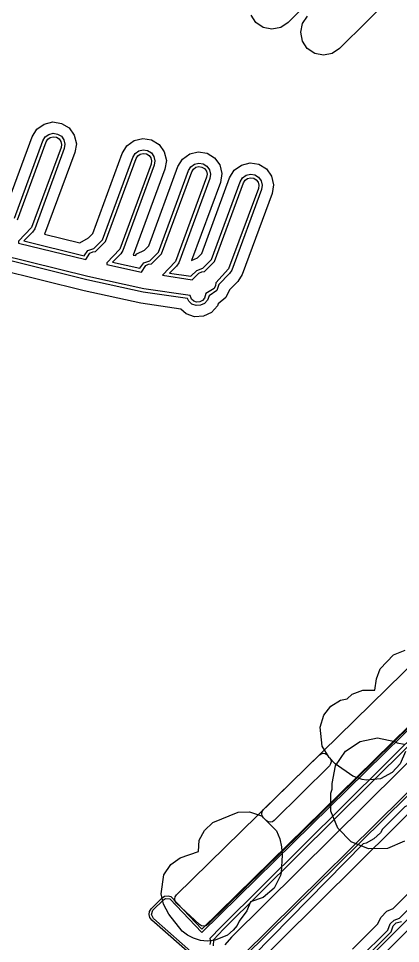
# Model space of a CAD drawing. Header units: metres. Extents: x -2677 to -840, y 169 to 1487.
# Drawn here: x -1880.6 to -1846.9, y 679.4 to 760.8 of the extents above; entities that cross this region are included whole.
import ezdxf

# ---------------------------------------------------------------- set-up
doc = ezdxf.new("R2010")
doc.units = ezdxf.units.M
for name, color, linetype in [('AI_GREENING_ALLOWED_ZONE', 4, 'Continuous'), ('AI_GREENING_EXCLUSIONS', 1, 'Continuous'), ('AI_GREENING_LAWN', 82, 'Continuous')]:
    doc.layers.add(name, color=color, linetype=linetype)

msp = doc.modelspace()

# ---------------------------------------------------------------- linework, layer by layer
at = {"layer": 'AI_GREENING_ALLOWED_ZONE'}
msp.add_lwpolyline([(-1859.011, 690.489), (-1859.12, 690.653), (-1859.158, 690.846), (-1859.119, 691.038), (-1859.008, 691.201), (-1854.083, 696.026), (-1853.934, 696.127), (-1853.759, 696.168), (-1853.581, 696.145), (-1853.422, 696.06), (-1853.304, 695.925), (-1853.245, 695.826), (-1853.209, 695.78), (-1853.194, 695.764), (-1853.087, 695.601), (-1853.051, 695.411), (-1853.09, 695.22), (-1853.199, 695.059), (-1858.06, 690.243), (-1858.222, 690.136), (-1858.413, 690.099), (-1858.603, 690.137), (-1858.765, 690.244), (-1859.011, 690.489)], close=True, dxfattribs=at)
at = {"layer": 'AI_GREENING_EXCLUSIONS'}
for points in [[(-1891.288, 823.221), (-1806.667, 738.016), (-1805.906, 736.95), (-1805.48, 735.712), (-1805.422, 734.404), (-1805.738, 733.134), (-1806.029, 732.546), (-1806.428, 731.974), (-1807.46, 730.781), (-1842.43, 696.274), (-1842.844, 695.764), (-1843.066, 695.617), (-1843.328, 695.563), (-1843.591, 695.611), (-1843.813, 695.752), (-1843.624, 695.294), (-1843.677, 695.02), (-1843.833, 694.789), (-1844.312, 694.417), (-1860.7, 678.245)], [(-1891.43, 823.08), (-1806.802, 737.869), (-1806.078, 736.848), (-1805.674, 735.663), (-1805.622, 734.412), (-1805.928, 733.198), (-1806.59, 732.091), (-1807.6, 730.923), (-1842.609, 696.379), (-1842.984, 695.907), (-1843.33, 695.763), (-1843.518, 695.797), (-1844.045, 696.246), (-1844.312, 695.964), (-1843.866, 695.487), (-1843.824, 695.292), (-1843.973, 694.931), (-1844.414, 694.597), (-1860.834, 678.393)], [(-1771.982, 766.591), (-1794.372, 743.668), (-1795.02, 742.823), (-1795.345, 742.657), (-1797.322, 740.655), (-1797.483, 740.33), (-1798.325, 739.667), (-1820.222, 717.759), (-1820.865, 716.948), (-1821.192, 716.787), (-1823.166, 714.814), (-1823.326, 714.489), (-1824.228, 713.793), (-1845.282, 693.161), (-1845.35, 692.872), (-1845.724, 692.191), (-1846.238, 691.604), (-1846.565, 691.443), (-1848.538, 689.472), (-1848.699, 689.147), (-1849.286, 688.632), (-1849.97, 688.257), (-1850.237, 688.197), (-1869.539, 668.532)], [(-1771.982, 766.591), (-1794.372, 743.668), (-1795.02, 742.823), (-1795.345, 742.657), (-1797.322, 740.655), (-1797.483, 740.33), (-1798.325, 739.667), (-1820.222, 717.759), (-1820.865, 716.948), (-1821.192, 716.787), (-1823.166, 714.814), (-1823.326, 714.489), (-1824.228, 713.793), (-1845.282, 693.161), (-1845.35, 692.872), (-1845.724, 692.191), (-1846.238, 691.604), (-1846.565, 691.443), (-1848.538, 689.472), (-1848.699, 689.147), (-1849.286, 688.632), (-1849.97, 688.257), (-1850.237, 688.197), (-1869.539, 668.532)], [(-1850.904, 766.363), (-1856.837, 760.471), (-1857.488, 760.04), (-1858.254, 759.891), (-1859.018, 760.046), (-1859.666, 760.481), (-1860.097, 761.132)], [(-1847.431, 763.04), (-1852.316, 758.19), (-1852.967, 757.759), (-1853.733, 757.609), (-1854.497, 757.764), (-1855.145, 758.2), (-1855.576, 758.85), (-1855.725, 759.616), (-1855.57, 760.381), (-1855.135, 761.028)], [(-1881.79, 743.82), (-1879.355, 750.421), (-1878.947, 751.086), (-1878.316, 751.545), (-1877.557, 751.727), (-1876.786, 751.605), (-1876.121, 751.197), (-1875.662, 750.566), (-1875.48, 749.807), (-1875.602, 749.037), (-1878.288, 741.846), (-1875.177, 741.08), (-1874.407, 741.533), (-1874.03, 741.91), (-1871.431, 748.957), (-1871.023, 749.622), (-1870.391, 750.081), (-1869.633, 750.263), (-1868.862, 750.141), (-1868.197, 749.733), (-1867.738, 749.102), (-1867.556, 748.343), (-1867.678, 747.572), (-1870.476, 740.013), (-1870.282, 739.97), (-1870.158, 740.114), (-1869.487, 740.453), (-1869.11, 740.83), (-1866.54, 747.797), (-1866.132, 748.462), (-1865.501, 748.921), (-1864.742, 749.103), (-1863.971, 748.981), (-1863.306, 748.573), (-1862.847, 747.942), (-1862.665, 747.183), (-1862.787, 746.412), (-1865.328, 739.525), (-1864.817, 739.783), (-1864.44, 740.16), (-1861.985, 746.814), (-1861.578, 747.48), (-1860.946, 747.938), (-1860.187, 748.121), (-1859.417, 747.999), (-1858.751, 747.591), (-1858.293, 746.959), (-1858.11, 746.201), (-1858.232, 745.43), (-1860.868, 738.29), (-1861.247, 737.698), (-1861.988, 736.955), (-1862.327, 736.283), (-1863, 735.728), (-1863.066, 735.541), (-1863.588, 734.96), (-1864.292, 734.623), (-1865.071, 734.581), (-1865.807, 734.84), (-1866.273, 735.259), (-1869.815, 735.772), (-1874.784, 736.864), (-1882.393, 738.737)], [(-1880.928, 743.268), (-1878.417, 750.075), (-1878.213, 750.408), (-1877.897, 750.637), (-1877.518, 750.728), (-1877.132, 750.667), (-1876.8, 750.463), (-1876.57, 750.148), (-1876.479, 749.768), (-1876.54, 749.383), (-1879.142, 742.333), (-1879.331, 742.037), (-1880.104, 741.263), (-1874.803, 739.958), (-1874.462, 740.407), (-1873.929, 740.596), (-1873.168, 741.358), (-1870.492, 748.611), (-1870.288, 748.943), (-1869.973, 749.173), (-1869.593, 749.264), (-1869.208, 749.203), (-1868.875, 748.999), (-1868.646, 748.683), (-1868.555, 748.304), (-1868.616, 747.918), (-1871.382, 740.423), (-1871.571, 740.127), (-1872.307, 739.391), (-1869.893, 738.861), (-1869.542, 739.327), (-1869.009, 739.516), (-1868.248, 740.278), (-1865.602, 747.451), (-1865.398, 747.783), (-1865.082, 748.013), (-1864.703, 748.104), (-1864.317, 748.043), (-1863.985, 747.839), (-1863.755, 747.523), (-1863.664, 747.144), (-1863.725, 746.758), (-1866.462, 739.343), (-1866.651, 739.047), (-1867.265, 738.432), (-1865.411, 738.166), (-1864.872, 738.657), (-1864.339, 738.846), (-1863.578, 739.608), (-1861.047, 746.468), (-1860.843, 746.801), (-1860.528, 747.03), (-1860.148, 747.121), (-1859.763, 747.06), (-1859.43, 746.856), (-1859.201, 746.541), (-1859.11, 746.161), (-1859.171, 745.776), (-1861.792, 738.673), (-1861.981, 738.377), (-1862.925, 737.432), (-1863.115, 736.899), (-1863.796, 736.427), (-1863.927, 736.051), (-1864.187, 735.76), (-1864.539, 735.592), (-1864.929, 735.571), (-1865.297, 735.701), (-1865.587, 735.961), (-1865.695, 736.186), (-1869.6, 736.749), (-1874.545, 737.835), (-1882.229, 739.726)], [(-1880.669, 743.102), (-1878.135, 749.971), (-1877.993, 750.204), (-1877.772, 750.365), (-1877.506, 750.428), (-1877.236, 750.386), (-1877.003, 750.243), (-1876.843, 750.022), (-1876.779, 749.756), (-1876.822, 749.487), (-1879.419, 742.448), (-1880.56, 741.232), (-1880.572, 741.069), (-1874.654, 739.612), (-1874.277, 740.17), (-1874.033, 740.293), (-1873.79, 740.312), (-1872.909, 741.192), (-1870.211, 748.507), (-1870.068, 748.74), (-1869.847, 748.9), (-1869.582, 748.964), (-1869.312, 748.921), (-1869.079, 748.778), (-1868.918, 748.557), (-1868.855, 748.292), (-1868.897, 748.022), (-1871.659, 740.538), (-1872.8, 739.322), (-1872.809, 739.194), (-1869.741, 738.52), (-1869.357, 739.09), (-1869.113, 739.213), (-1868.87, 739.232), (-1867.989, 740.112), (-1865.32, 747.347), (-1865.178, 747.58), (-1864.957, 747.74), (-1864.691, 747.804), (-1864.421, 747.761), (-1864.188, 747.619), (-1864.028, 747.398), (-1863.964, 747.132), (-1864.007, 746.862), (-1866.739, 739.458), (-1867.88, 738.242), (-1865.27, 737.842), (-1864.687, 738.42), (-1864.443, 738.543), (-1864.2, 738.562), (-1863.319, 739.442), (-1860.766, 746.364), (-1860.623, 746.597), (-1860.402, 746.758), (-1860.136, 746.822), (-1859.867, 746.779), (-1859.634, 746.636), (-1859.473, 746.415), (-1859.409, 746.15), (-1859.452, 745.88), (-1862.069, 738.788), (-1863.21, 737.572), (-1863.228, 737.328), (-1863.351, 737.084), (-1864.072, 736.616), (-1864.185, 736.204), (-1864.367, 736.001), (-1864.613, 735.883), (-1864.886, 735.868), (-1865.144, 735.959), (-1865.347, 736.141), (-1865.469, 736.457), (-1869.536, 737.042), (-1874.473, 738.126), (-1882.18, 740.023)], [(-1783.871, 742.577), (-1789.684, 736.762), (-1913.711, 613.695)], [(-1864.998, 678.106), (-1868.831, 681.479), (-1868.999, 681.701), (-1869.067, 681.97), (-1869.026, 682.245), (-1868.881, 682.482), (-1867.956, 683.414), (-1867.704, 683.572), (-1867.408, 683.611), (-1867.153, 683.542), (-1864.438, 680.686), (-1830.989, 713.49)], [(-1864.888, 678.272), (-1868.698, 681.63), (-1868.867, 681.98), (-1868.734, 682.346), (-1867.816, 683.271), (-1867.636, 683.384), (-1867.24, 683.363), (-1864.441, 680.396), (-1830.706, 713.487)], [(-1830.2, 713.129), (-1862.738, 680.892), (-1863.716, 679.854), (-1863.661, 679.589), (-1863.713, 679.321)], [(-1829.989, 712.915), (-1862.527, 680.679), (-1863.394, 679.75), (-1863.435, 679.208)], [(-1829.285, 712.205), (-1861.823, 679.968), (-1862.416, 679.311)], [(-1846.513, 696.308), (-1846.966, 695.224), (-1847.668, 694.461), (-1848.709, 693.917), (-1849.927, 693.789), (-1850.322, 693.849), (-1851.13, 694.141), (-1852.685, 695.244), (-1853.23, 695.801), (-1853.826, 696.801), (-1854.024, 698.475), (-1853.679, 699.527), (-1853.064, 700.309), (-1852.227, 700.846), (-1851.631, 700.95), (-1851.198, 701.36), (-1850.267, 701.71), (-1849.197, 701.713), (-1849.067, 702.727), (-1848.728, 703.602), (-1847.568, 704.824), (-1846.538, 705.231)], [(-1846.588, 688.414), (-1848.097, 687.767), (-1849.758, 687.751), (-1851.28, 688.371), (-1852.467, 689.558), (-1853.087, 691.08), (-1853.087, 692.664), (-1852.963, 693), (-1852.963, 693.513), (-1852.659, 695.044), (-1851.791, 696.341), (-1850.494, 697.209), (-1848.963, 697.513), (-1847.432, 697.209), (-1847.432, 697.209), (-1847.233, 697.075), (-1846.63, 696.956)], [(-1843.942, 693.108), (-1874.435, 662.913)], [(-1851.158, 678.922), (-1848.923, 681.157), (-1848.671, 681.711), (-1848.131, 682.251), (-1847.578, 682.503), (-1845.344, 684.738)], [(-1850.597, 678.066), (-1848.067, 680.597), (-1847.842, 681.152), (-1847.493, 681.475), (-1847.018, 681.646), (-1844.487, 684.178)], [(-1850.44, 677.772), (-1847.773, 680.44), (-1847.594, 680.984), (-1847.325, 681.227), (-1846.861, 681.352)]]:
    msp.add_lwpolyline(points, dxfattribs=at)
msp.add_lwpolyline([(-1868.025, 683.799), (-1867.764, 685.464), (-1867.148, 686.384), (-1866.344, 686.971), (-1864.727, 687.507), (-1864.66, 688.501), (-1864.194, 689.38), (-1863.467, 690.059), (-1861.218, 690.977), (-1860.224, 691.004), (-1859.174, 690.652), (-1857.864, 689.347), (-1857.564, 688.637), (-1857.409, 687.918), (-1857.37, 687.201), (-1857.447, 685.656), (-1857.504, 685.407), (-1858.066, 684.283), (-1859.028, 683.455), (-1860.154, 683.075), (-1860.481, 682.305), (-1861.139, 681.374), (-1861.306, 681.016), (-1861.661, 680.598), (-1862.183, 680.161), (-1863.267, 679.708), (-1863.958, 679.639), (-1864.536, 679.691), (-1865.161, 679.875), (-1865.701, 680.161), (-1866.149, 680.509), (-1867.347, 681.991), (-1867.807, 682.886), (-1868.025, 683.799)], close=True, dxfattribs=at)
at = {"layer": 'AI_GREENING_LAWN'}
msp.add_lwpolyline([(-1914.211, 614.185), (-1790.177, 737.258), (-1762.275, 765.169)], dxfattribs=at)
msp.add_lwpolyline([(-1831.299, 713.109), (-1863.894, 681.095), (-1864.044, 680.994), (-1864.062, 680.986), (-1864.256, 680.944), (-1864.451, 680.981), (-1864.47, 680.988), (-1864.622, 681.086), (-1866.652, 682.98), (-1866.768, 683.144), (-1866.811, 683.34), (-1866.773, 683.537), (-1866.661, 683.703), (-1833.863, 715.836), (-1833.7, 715.943), (-1833.508, 715.979), (-1833.318, 715.939), (-1833.157, 715.829), (-1831.28, 713.918), (-1831.164, 713.728), (-1831.141, 713.506), (-1831.154, 713.404), (-1831.201, 713.244), (-1831.299, 713.109)], close=True, dxfattribs=at)

doc.saveas('drawing.dxf')
